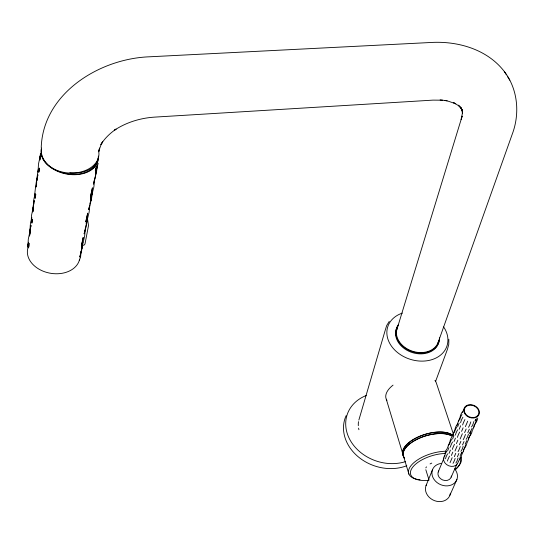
<?xml version="1.0" encoding="UTF-8"?>
<svg xmlns="http://www.w3.org/2000/svg" width="544" height="544" viewBox="0 0 544 544"><rect width="100%" height="100%" fill="white"/><g stroke="black" fill="none" stroke-linecap="round" stroke-linejoin="round"><path stroke-width="0.82" d="M448.827 339.252L448.786 344.298L447.508 349.105L435.479 381.704M41.222 147.567C43.003 93.282 99.688 58.548 149.546 56.794L430.46 42.514C457.626 40.786 487.234 49.246 504.336 71.536C517.868 89.121 520.023 113.424 512.346 133.906L437.961 342.917M40.161 155.883L39.902 160.024L40.542 154.564M27.934 246.35L28.288 239.299L30.246 229.915M31.151 222.7L31.532 215.329L33.429 206.346M40.419 153.354L40.27 156.121L40.44 154.693M87.672 216.879L86.584 224.155M97.199 165.974L96.614 171.326L95.418 175.882M35.455 196.853L35.741 194.296L35.326 198.213L35.55 195.663M29.451 235.797L29.58 234.212M28.662 246.949L29.05 243.27L28.567 247.928L28.791 245.602M32.701 211.881L32.844 210.222M39.018 170.755L39.324 168.076L38.896 172.122L39.134 169.449M36.088 187.082L36.196 185.783M33.429 206.815L32.851 211.786L33.272 205.618L34.36 200.6L34.109 201.804M92.46 190.72L91.78 197.118L90.624 201.47M81.056 251.845L80.587 257.04L79.308 260.42M85.34 229.242L84.606 236.273L81.6 249.064L82.593 243.331M89.903 204.864L89.128 212.187L86.401 223.074L87.217 218.192L86.054 226.875L84.136 233.872L84.959 230.262M94.758 178.568L93.854 186.993L91.181 197.574M30.376 228.806L29.56 235.953L29.947 230.112L30.994 225.304L30.376 228.806L30.763 226.413M36.978 180.642L37.883 174.733L36.754 179.989L36.298 186.504L36.645 183.913M33.368 206.72L33.225 207.924L33.633 200.321L35.136 193.501M28.152 245.079L28.465 242.76M35.074 194.16L34.517 197.975C35 188.38 36.87 178.956 38.23 169.476M30.362 229.119L30.58 227.521M33.68 204.687L33.98 202.64M91.12 197.69L91.882 193.222L90.671 202.252L88.679 209.576L89.352 206.591M97.213 164.852L95.499 176.48L93.425 184.151L94.296 180.302M29.58 235.572L30.233 231.676M91.025 198.329L90.617 200.872L92.33 190.958M29.852 232.288L30.308 224.842L31.892 217.729M86.251 224.026L87.543 216.641M99.008 151.348L99.566 148.043L98.566 151.756L100.939 144.996L102.728 141.685L100.864 144.561C104.713 138.353 110.078 133.219 116.083 129.112L114.274 130.322C126.154 122.4 140.236 118.062 154.442 117.13L432.997 100.123L442.592 100.198M38.25 170.809L38.032 172.094L38.481 164.016L40.222 155.978M40.263 157.576L40.501 156.237M33.238 209.148L33.531 207.516M86.401 223.074L86.625 221.809L86.163 224.223M81.335 250.09L81.62 248.554M90.542 200.845L91.249 197.057M39.828 158.868L40.317 156.216M36.373 184.498L36.727 182.6M32.994 209.413L33.3 207.801M94.717 178.432L94.357 180.39L95.22 176.528M29.73 233.437L30.022 231.9M95.594 173.794L96.098 171.156M81.906 247.017L82.749 242.066L81.648 250.424L79.798 257.115L81.036 251.498M85.347 229.038L86.04 225.386M90.059 203.864L90.345 202.361M81.382 250.267L81.648 248.853L81.301 250.369M95.873 172.434L98.172 163.275M85.109 229.534L85.415 228.079M82.457 241.366L83.171 237.436L81.369 245.698L82.294 242.141M80.859 252.702L81.498 249.886M28.485 242.25L27.567 246.024L27.798 248.438A26.479 19.455 10 0 0 49.212 273.027A26.479 19.455 10 0 0 79.628 259.189M82.736 245.337L81.342 250.424M447.304 448.249L448.705 444.876M452.248 436.322L453.689 432.847M358.856 420.056L385.186 330.358L386.648 325.632L389.259 321.382M448.222 445.849L449.623 442.476M457.341 424.034L458.823 420.451M453.172 433.908L454.614 430.426M458.272 421.6L459.755 418.016M90.066 203.34L91.181 199.621M396.583 330.473L462.162 116.13L461.156 119.449L462.42 113.009L462.495 109.861L462.448 113.716L461.836 109.31M447.583 450.922L448.984 447.556M452.54 439.015L453.982 435.547M457.64 426.748L459.129 423.171M464.447 448.372L463.291 451.187M463.549 450.792L462.087 454.145M469.669 436.39L468.16 439.851M468.765 438.824L467.262 442.279M475.048 424.041L473.498 427.604M474.144 426.496L472.593 430.059M461.584 452.581L460.129 455.926M466.779 440.626L465.276 444.074M472.131 428.305L469.628 433.405L470.941 431.256M449.011 453.458L450.425 450.099M453.995 441.578L455.45 438.11M459.129 429.332L460.625 425.762M458.85 453.458L457.402 456.81M464.012 441.51L462.522 444.965M469.322 429.196L467.792 432.752M451.384 455.471L452.805 452.118M456.409 443.605L457.871 440.15M461.584 431.378L463.094 427.815M455.763 453.302L454.335 456.654M460.877 441.347L459.401 444.795M466.147 429.026L464.624 432.582M426.04 485.588L432.528 469.649M438.226 471.94L444.074 457.858M451.187 477.149L456.94 463.916M461.346 453.798L462.019 452.241M449.908 495.244L456.919 479.454M476.415 418.662L475.068 420.872L476.061 419.274M440.116 99.906L447.127 100.749M444.366 100.416L448.419 101.238L455.777 103.782L453.336 102.537L458.612 105.706L461.088 107.8L458.334 105.148L462.128 109.82L460.938 107.773M81.702 245.167L83.98 245.194L84.986 244.032L88.516 225.502L87.502 218.933M504.336 71.536L506.457 74.882M507.688 76.799L509.823 80.165M460.829 107.692L462.516 111.697L461.91 109.398M453.553 434.513L436.288 382.813A26.33 13.403 -17.1 0 0 434.935 380.487M425.816 469.724L429.066 480.128M386.294 399.235L403.192 455.144A27.173 12.77 -16.8 0 1 404.212 447.868M403.648 456.647L408.945 474.184M98.056 158.943A28.71 19.611 11.6 0 1 78.526 174.087A28.71 19.611 11.6 0 1 48.212 164.92M47.695 164.438A28.71 19.611 11.6 0 1 45.043 161.439M44.173 160.188A28.71 19.611 11.6 0 1 41.514 149.083M98.389 156.114A28.744 19.611 11.6 0 1 69.782 172.802M403.002 455.206A27.37 12.859 -16.8 0 1 421.049 435.724A27.37 12.859 -16.8 0 1 453.24 435.71M404.498 458.347A27.39 12.845 -16.8 0 1 417.894 438.804A27.39 12.845 -16.8 0 1 451.914 435.887M451.452 476.048A6.99 5.76 24.6 0 1 442.666 479.958A6.99 5.76 24.6 0 1 438.756 470.941M358.918 429.719A29.43 24.16 19.1 0 1 358.584 428.094M358.312 425.653A29.43 24.16 19.1 0 1 358.489 421.648M443.639 326.93A31.13 24.092 17.8 0 1 432.806 359.36A31.13 24.092 17.8 0 1 390.918 345.338A31.13 24.092 17.8 0 1 402.349 313.106M406.803 465.718A42.996 35.401 19.2 0 1 358.469 457.001A42.996 35.401 19.2 0 1 346.113 415.684M405.593 461.591A42.146 34.612 19.2 0 1 350.669 441.062A42.146 34.612 19.2 0 1 366.262 395.502M450.405 493.184A12.886 10.73 25.1 0 1 434.561 500.677A12.886 10.73 25.1 0 1 426.646 484.323M454.614 468.846A13.151 10.846 24.6 0 1 451.37 484.99A13.151 10.846 24.6 0 1 433.004 477.625A13.151 10.846 24.6 0 1 441.13 463.44M425.87 467.874A9.955 4.536 -16.7 0 1 426.448 466.861M430.073 463.93A9.955 4.536 -16.7 0 1 431.759 463.114M386.927 400.404A26.33 13.403 -17.1 0 1 393.054 385.125M404.675 447.154A27.173 12.77 -16.8 0 1 428.087 433.602A27.173 12.77 -16.8 0 1 452.513 435.322M458.177 462.162A7.623 6.229 24.2 0 1 448.725 465.78A7.623 6.229 24.2 0 1 444.101 456.538M444.421 456.015A7.623 6.229 24.2 0 1 444.802 455.525M458.041 458.021A33.13 13.532 71.6 0 1 455.892 462.978M460.374 456.695A33.368 17.381 48 0 1 458.218 461.645M461.795 454.6A33.517 18.714 21.9 0 1 459.632 459.558M445.012 453.723A33.952 18.816 20.4 0 1 447.08 448.732M444.693 456.239A33.572 17.075 -5.5 0 1 446.76 451.262M445.536 458.83A33.184 12.77 -29.1 0 1 447.61 453.859M447.413 461.088A32.939 6.542 -49.7 0 1 449.5 456.13M452.152 457.715A32.864 0.639 -68.6 0 1 450.044 462.672M455.151 458.381A32.939 7.677 -87.6 0 1 453.023 463.338M463.148 446.223A33.585 13.947 71.8 0 1 460.945 451.323M465.514 444.883A33.837 17.911 48 0 1 463.291 449.99M466.949 442.775A34.014 19.271 21.8 0 1 464.719 447.889M449.874 441.986A34.462 19.373 20.2 0 1 452.01 436.846M449.562 444.523A34.095 17.571 -5.8 0 1 451.69 439.396M450.418 447.134A33.701 13.144 -29.3 0 1 452.56 442.014M452.336 449.412A33.436 6.732 -49.8 0 1 454.485 444.298M457.178 445.91A33.34 0.66 -68.6 0 1 455.008 451.01M460.224 446.583A33.395 7.908 -87.4 0 1 458.034 451.683M468.418 434.064A34.054 14.382 72 0 1 466.14 439.321M470.812 432.718A34.32 18.462 48.1 0 1 468.52 437.974M472.26 430.596A34.524 19.849 21.7 0 1 469.962 435.86M454.886 429.896A34.986 19.965 20 0 1 457.082 424.599M454.573 432.453A34.639 18.088 -6.1 0 1 456.77 427.169M455.457 435.084A34.238 13.525 -29.6 0 1 457.66 429.808M457.402 437.383A33.952 6.936 -50 0 1 459.619 432.12M462.359 433.738A33.83 0.68 -68.6 0 1 460.115 439.001M465.446 434.425A33.871 8.153 -87.3 0 1 463.189 439.681M456.838 425.836A35.095 18.911 46.5 0 1 457.565 424.068M473.844 421.532A34.544 14.831 72.2 0 1 471.498 426.952M476.265 420.179A34.816 19.04 48.2 0 1 473.906 425.598M477.734 418.044A35.047 20.461 21.5 0 1 475.368 423.47M460.054 417.438A35.53 20.577 19.8 0 1 462.312 411.978M459.741 420.016A35.197 18.625 -6.4 0 1 461.999 414.569M460.639 422.668A34.789 13.926 -29.8 0 1 462.91 417.228M462.624 424.986A34.49 7.14 -50.1 0 1 464.909 419.56M467.697 421.199A34.347 0.7 -68.6 0 1 465.385 426.618M470.832 421.892A34.367 8.405 -87.2 0 1 468.506 427.305M462.257 412.678A35.605 19.516 46.5 0 1 463.787 409.863M404.274 457.756A27.193 12.75 -16.8 0 1 418.56 438.6A27.193 12.75 -16.8 0 1 451.751 435.975M460.142 459.299A25.888 11.798 -16.7 0 1 455.743 469.37M428.584 480.325A25.888 11.798 -16.7 0 1 411.917 468.309A25.888 11.798 -16.7 0 1 445.658 453.465M461.21 457.45A27.458 12.539 -16.7 0 1 454.927 469.52M420.036 479.815A27.458 12.539 -16.7 0 1 411.828 464.685A27.458 12.539 -16.7 0 1 445.849 451.234M439.117 340.673A22.263 17.231 17.8 0 1 410.591 351.975A22.263 17.231 17.8 0 1 398.494 325.033M439.538 337.81A22.284 17.238 17.8 0 1 412.508 351.737A22.284 17.238 17.8 0 1 398.337 324.761M98.369 156.577A28.995 19.788 11.5 0 1 67.878 174.25A28.995 19.788 11.5 0 1 41.473 147.948M438.688 340.551A21.692 16.776 17.8 0 1 412.536 351.254A21.692 16.776 17.8 0 1 397.528 327.332M98.763 151.545A28.948 20.216 3.9 0 1 75.732 172.863A28.948 20.216 3.9 0 1 42.276 157.522M41.983 156.74A28.948 20.216 3.9 0 1 41.228 153.564M32.13 220.694L31.919 223.128L32.32 219.334L32.13 220.694M37.196 178.677L37.04 179.996L37.223 178.69M87.686 213.248L85.809 221.836L87.686 213.248M92.405 187.945L90.46 196.88L92.405 187.945M96.342 166.838L95.329 170.741L96.342 166.838M465.365 413.78A7.555 5.984 22.9 0 0 478.074 415.147A7.555 5.984 22.9 0 0 471.274 405.164A7.555 5.984 22.9 0 0 465.365 413.78M465.378 414.548A8.092 6.412 22.9 0 0 478.856 414.875A8.092 6.412 22.9 0 0 470.485 404.675A8.092 6.412 22.9 0 0 465.378 414.548"/></g></svg>
